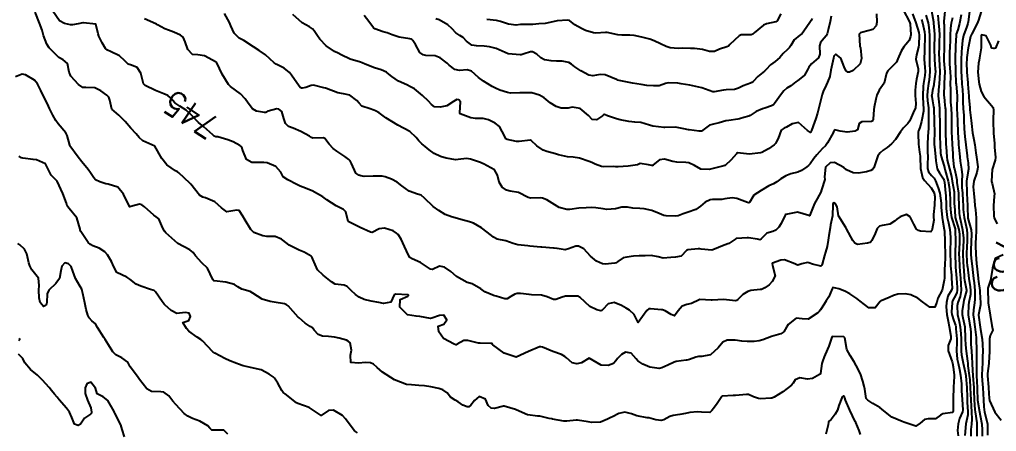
# Model space of a CAD drawing. Header units: metres. Extents: x 318500 to 325275, y 7408834 to 7428799.
# Drawn here: x 320037.6 to 320198.6, y 7412719.4 to 7412787.3 of the extents above; entities that cross this region are included whole.
import ezdxf
from ezdxf.enums import TextEntityAlignment as Align

# ---------------------------------------------------------------- set-up
doc = ezdxf.new("R2010")
doc.units = ezdxf.units.M
doc.header["$MEASUREMENT"] = 0
for name, color, linetype in [('Cotas', 45, 'Continuous'), ('Curvas de Nivel 1m', 11, 'Continuous'), ('Curvas de Nivel 5m', 15, 'Continuous')]:
    doc.layers.add(name, color=color, linetype=linetype)
doc.styles.add('Style-STANDARD', font='STANDARD.shx')

msp = doc.modelspace()

# ---------------------------------------------------------------- linework, layer by layer
at = {"layer": 'Curvas de Nivel 1m', "flags": 128}
for points, elevation in [([(320187.89, 7412788.71), (320188.23, 7412786.89), (320188.26, 7412786.7), (320188.38, 7412784.87), (320188.39, 7412784.7), (320188.38, 7412784.52), (320188.33, 7412782.7), (320188.33, 7412782.55), (320188.4, 7412780.7), (320188.53, 7412779.09), (320188.55, 7412778.69), (320188.52, 7412778.29), (320188.3, 7412776.7), (320188.27, 7412776.53), (320188.08, 7412775.6), (320187.94, 7412774.84), (320187.92, 7412774.7), (320187.94, 7412774.57), (320188.06, 7412773.88), (320188.26, 7412772.91), (320188.29, 7412772.7), (320188.3, 7412772.44), (320188.34, 7412770.7), (320188.35, 7412770.36), (320188.41, 7412768.69), (320188.37, 7412767.09), (320188.36, 7412766.69), (320188.38, 7412766.28), (320188.54, 7412764.69), (320188.64, 7412763.98), (320188.84, 7412762.69), (320189.21, 7412761.99), (320189.89, 7412761.02), (320190.02, 7412760.67), (320190.06, 7412760.49), (320190.24, 7412758.67), (320190.26, 7412758.26), (320190.31, 7412756.67), (320190.34, 7412756.15), (320190.51, 7412754.66), (320190.7, 7412753.75), (320190.91, 7412752.66), (320191.04, 7412751.38), (320191.05, 7412750.66), (320190.98, 7412749.42), (320190.98, 7412748.66), (320191.03, 7412747.34), (320191.05, 7412746.66), (320191.18, 7412745.16), (320191.21, 7412744.65), (320191.29, 7412743.01), (320191.18, 7412742.65), (320190.62, 7412741.67), (320190.38, 7412740.66), (320190.35, 7412739.93), (320190.46, 7412738.66), (320190.66, 7412737.58), (320190.82, 7412736.66), (320191.1, 7412735.1), (320191.07, 7412734.65), (320190.64, 7412733.54), (320190.64, 7412732.66), (320191.29, 7412730.85), (320191.37, 7412730.65), (320191.48, 7412730.05), (320191.65, 7412728.65), (320191.65, 7412728.45), (320191.52, 7412726.65), (320191.5, 7412724.73), (320191.5, 7412724.65), (320191.5, 7412724.56), (320191.45, 7412722.65), (320191.44, 7412722.59), (320191.38, 7412722.49), (320189.76, 7412722.28), (320189.37, 7412722.05), (320188.57, 7412721.47), (320187.36, 7412721.48), (320186.74, 7412721.33), (320186.06, 7412720.72), (320185.34, 7412720.23), (320183.83, 7412720.75), (320183.35, 7412720.93), (320183.1, 7412721.01), (320181.36, 7412721.74), (320180.06, 7412722.8), (320179.39, 7412723.3), (320178.26, 7412723.96), (320177.41, 7412724.52), (320177.16, 7412724.83), (320176.91, 7412726.32), (320176.82, 7412726.84), (320176.6, 7412727.69), (320176.19, 7412728.85), (320175.48, 7412730.27), (320175.14, 7412730.87), (320174.5, 7412731.88), (320173.94, 7412732.88), (320173.6, 7412734.83), (320173.58, 7412734.89), (320173.54, 7412734.94), (320173.44, 7412734.99), (320171.54, 7412735.05), (320171.48, 7412734.97), (320171.46, 7412734.91), (320170.98, 7412733.46), (320170.79, 7412732.92), (320170.22, 7412731.66), (320169.92, 7412730.93), (320169.84, 7412730.57), (320169.62, 7412728.94), (320169.57, 7412728.82), (320169.46, 7412728.74), (320168.29, 7412728.12), (320167.45, 7412728.02), (320166.23, 7412728.21), (320165.44, 7412727.89), (320165.11, 7412727.32), (320164.84, 7412727), (320163.42, 7412725.9), (320161.96, 7412725.04), (320161.58, 7412724.87), (320161.41, 7412724.85), (320159.71, 7412724.76), (320159.41, 7412724.78), (320158.55, 7412725.08), (320157.77, 7412725.45), (320157.41, 7412725.49), (320155.61, 7412725.32), (320155.41, 7412725.32), (320155.24, 7412725.31), (320153.41, 7412725.19), (320153.35, 7412725.15), (320152.59, 7412723.96), (320151.99, 7412723.17), (320151.73, 7412722.82), (320151.37, 7412722.5), (320150.02, 7412722.55), (320149.37, 7412722.62), (320148.1, 7412722.5), (320147.37, 7412722.32), (320146.46, 7412722.15), (320145.36, 7412722.03), (320144.77, 7412721.86), (320143.78, 7412721.28), (320143.35, 7412721.16), (320142.5, 7412721.3), (320141.35, 7412721.6), (320141.03, 7412721.64), (320139.36, 7412721.94), (320138.46, 7412722.26), (320137.37, 7412722.55), (320136.41, 7412722.33), (320135.36, 7412721.81), (320135.07, 7412721.68), (320134.53, 7412721.4), (320133.34, 7412720.92), (320131.94, 7412720.85), (320131.34, 7412720.94), (320129.58, 7412721.23), (320129.35, 7412721.24), (320127.79, 7412721.05), (320127.34, 7412721.07), (320125.46, 7412721.42), (320125.35, 7412721.43), (320124.88, 7412721.53), (320123.35, 7412721.87), (320123.03, 7412721.88), (320121.36, 7412722.1), (320120.47, 7412722.48), (320119.37, 7412723), (320117.48, 7412723.52), (320117.38, 7412723.52), (320115.88, 7412723.14), (320115.37, 7412723.22), (320114.86, 7412723.67), (320114.42, 7412724.7), (320113.39, 7412725.15), (320112.62, 7412724.46), (320112.02, 7412723.7), (320111.67, 7412723.41), (320111.38, 7412723.41), (320110.7, 7412723.72), (320109.89, 7412724.24), (320109.39, 7412724.52), (320108.67, 7412725.03), (320108.1, 7412725.76), (320107.41, 7412726.25), (320106.73, 7412726.46), (320105.41, 7412726.72), (320104.36, 7412726.87), (320103.42, 7412726.97), (320102.2, 7412727.06), (320101.42, 7412727.14), (320099.43, 7412727.87), (320097.45, 7412729.17), (320096.58, 7412729.91), (320095.98, 7412730.44), (320095.47, 7412730.67), (320094.65, 7412730.76), (320093.47, 7412730.64), (320092.23, 7412730.73), (320092.15, 7412731.97), (320092.31, 7412732.78), (320092.13, 7412733.97), (320091.81, 7412734.27), (320091.52, 7412734.4), (320090.3, 7412734.77), (320089.52, 7412734.93), (320088.52, 7412735.02), (320087.53, 7412735.09), (320086.87, 7412735.38), (320086.21, 7412736.05), (320085.91, 7412736.43), (320085.55, 7412736.69), (320084.69, 7412737.21), (320083.7, 7412738.09), (320083.56, 7412738.24), (320081.91, 7412740.11), (320081.59, 7412740.33), (320081.29, 7412740.42), (320079.6, 7412740.69), (320078.96, 7412740.79), (320077.6, 7412741.16), (320076.1, 7412742.19), (320075.62, 7412742.47), (320074.26, 7412742.84), (320073.63, 7412743.23), (320073.03, 7412743.62), (320071.64, 7412743.97), (320069.69, 7412744.21), (320069.64, 7412744.22), (320069.6, 7412744.24), (320069.58, 7412744.27), (320069.49, 7412744.43), (320068.59, 7412746.29), (320067.68, 7412747.16), (320066.63, 7412748.32), (320066.25, 7412748.86), (320065.71, 7412749.3), (320063.72, 7412750.35), (320061.75, 7412752.11), (320061.54, 7412752.38), (320061.25, 7412752.9), (320060.57, 7412754.4), (320060.14, 7412754.77), (320059.79, 7412755.02), (320058.24, 7412756.43), (320057.8, 7412756.73), (320057.4, 7412756.84), (320056, 7412756.46), (320055.8, 7412756.41), (320055.76, 7412756.43), (320055.74, 7412756.46), (320055.69, 7412756.57), (320054.78, 7412758.48), (320053.85, 7412759.66), (320052.22, 7412760.14), (320051.86, 7412760.22), (320050.84, 7412760.53), (320050.17, 7412760.84), (320049.87, 7412761.16), (320049.32, 7412761.99), (320048.93, 7412762.55), (320047.9, 7412763.82), (320047.28, 7412764.58), (320045.94, 7412766.47), (320045.9, 7412766.59), (320045.5, 7412768.14), (320045.24, 7412768.6), (320043.98, 7412770.07), (320043.61, 7412770.63), (320043.13, 7412771.51), (320042.55, 7412772.64), (320042.39, 7412773.01), (320042.03, 7412773.81), (320041.56, 7412774.65), (320041.14, 7412775.57), (320040.62, 7412776.66), (320040.08, 7412777.27), (320038.6, 7412778.19), (320038.09, 7412778.28), (320036.96, 7412777.85)], 743), ([(320186.96, 7412788.01), (320187.34, 7412786.71), (320187.49, 7412785.98), (320187.57, 7412784.71), (320187.56, 7412783.34), (320187.55, 7412782.71), (320187.55, 7412781.32), (320187.55, 7412780.71), (320187.58, 7412780.15), (320187.65, 7412778.71), (320187.53, 7412777.29), (320187.43, 7412776.71), (320187.25, 7412775.54), (320187.2, 7412774.71), (320187.25, 7412773.9), (320187.39, 7412772.71), (320187.42, 7412771.32), (320187.4, 7412770.71), (320187.4, 7412769.31), (320187.37, 7412768.71), (320187.29, 7412768.02), (320187.22, 7412766.71), (320187.27, 7412765.39), (320187.29, 7412764.71), (320187.23, 7412763.4), (320187.24, 7412762.71), (320187.39, 7412762.19), (320187.9, 7412761.57), (320188.32, 7412761.12), (320188.57, 7412760.69), (320189.03, 7412759.52), (320189.28, 7412758.68), (320189.49, 7412757.02), (320189.49, 7412756.68), (320189.48, 7412756.33), (320189.66, 7412754.67), (320189.8, 7412753.91), (320190.01, 7412752.67), (320190.04, 7412752.41), (320190.1, 7412750.67), (320190.1, 7412750.31), (320190.17, 7412748.67), (320190.16, 7412748.23), (320190.08, 7412746.67), (320190.07, 7412746.29), (320190.04, 7412744.67), (320190, 7412744.33), (320189.65, 7412742.67), (320188.97, 7412741.34), (320188.76, 7412740.68), (320188.45, 7412739.85), (320187.61, 7412739.89), (320186.44, 7412740.72), (320185.63, 7412741.34), (320184.49, 7412741.89), (320183.64, 7412742.06), (320182.38, 7412742.03), (320181.64, 7412741.81), (320180.95, 7412741.47), (320179.62, 7412740.91), (320179.55, 7412740.88), (320179.46, 7412740.81), (320178.65, 7412739.77), (320177.6, 7412739.73), (320176.15, 7412740.85), (320175.63, 7412741.27), (320174.44, 7412742.08), (320173.64, 7412742.51), (320172.62, 7412742.9), (320171.65, 7412743.12), (320171.53, 7412742.91), (320170.97, 7412741.58), (320170.57, 7412740.93), (320170.2, 7412740.35), (320169.6, 7412739.41), (320169.39, 7412739.15), (320169.17, 7412738.95), (320167.58, 7412737.9), (320166.6, 7412737.96), (320165.58, 7412738.03), (320164.31, 7412737.01), (320164.03, 7412736.54), (320163.55, 7412735.79), (320163.09, 7412735.48), (320161.54, 7412735.05), (320160.1, 7412734.49), (320159.53, 7412734.31), (320158.66, 7412734.21), (320157.53, 7412734.19), (320156.66, 7412734.25), (320155.53, 7412734.4), (320154.22, 7412734.45), (320153.52, 7412734.12), (320152.76, 7412733.16), (320151.5, 7412732), (320150.04, 7412731.75), (320149.5, 7412731.75), (320149.09, 7412731.61), (320148.01, 7412731.22), (320147.6, 7412731.12), (320147.49, 7412731.1), (320145.83, 7412730.91), (320145.48, 7412730.8), (320144.46, 7412730.29), (320143.47, 7412729.84), (320143.01, 7412729.75), (320141.47, 7412729.96), (320140.35, 7412730.46), (320139.49, 7412731.04), (320139.22, 7412731.34), (320138.43, 7412732.29), (320137.5, 7412732.47), (320136.81, 7412732.06), (320136.15, 7412731.38), (320135.87, 7412731), (320135.48, 7412730.58), (320134.65, 7412730.23), (320133.47, 7412730.32), (320131.49, 7412731.45), (320130.22, 7412730.71), (320129.47, 7412730.51), (320128.67, 7412730.68), (320127.74, 7412731.5), (320127.48, 7412731.73), (320126.94, 7412732.05), (320125.5, 7412732.53), (320123.8, 7412733.26), (320123.51, 7412733.35), (320123.3, 7412733.35), (320121.5, 7412732.58), (320119.48, 7412731.61), (320117.49, 7412732.27), (320115.62, 7412733.66), (320115.58, 7412733.73), (320115.51, 7412733.86), (320115.31, 7412733.87), (320113.51, 7412733.91), (320113.25, 7412733.95), (320111.52, 7412734.36), (320110.86, 7412734.38), (320109.73, 7412733.74), (320109.57, 7412733.67), (320109.51, 7412733.67), (320109.23, 7412733.74), (320107.52, 7412734.72), (320106.71, 7412735.78), (320106.6, 7412736.72), (320107.55, 7412737.04), (320108.05, 7412737.76), (320107.57, 7412738.57), (320106.84, 7412738.51), (320105.56, 7412738.03), (320105.34, 7412738.02), (320103.57, 7412738.33), (320103.01, 7412738.39), (320101.57, 7412738.61), (320100.31, 7412739.86), (320100.37, 7412741.1), (320101.62, 7412741.69), (320101.71, 7412741.76), (320101.72, 7412741.85), (320101.67, 7412741.9), (320101.62, 7412741.92), (320101.55, 7412741.92), (320099.62, 7412741.98), (320099.36, 7412741.87), (320098.81, 7412740.67), (320097.6, 7412740.49), (320096.86, 7412740.65), (320095.6, 7412740.87), (320094.41, 7412741.14), (320093.61, 7412741.51), (320092.97, 7412741.96), (320092.28, 7412742.63), (320091.63, 7412743.27), (320091.11, 7412743.47), (320089.64, 7412743.66), (320089.02, 7412744.02), (320087.66, 7412745.16), (320086.75, 7412746.04), (320085.97, 7412747.79), (320085.87, 7412748.06), (320085.81, 7412748.17), (320085.7, 7412748.26), (320084.55, 7412748.91), (320083.71, 7412749.25), (320082.09, 7412750.11), (320081.72, 7412750.37), (320080.81, 7412751.05), (320079.74, 7412751.51), (320078.36, 7412751.54), (320077.74, 7412751.62), (320076.22, 7412752.19), (320075.76, 7412752.64), (320074.81, 7412754.2), (320074.41, 7412754.84), (320073.8, 7412755.78), (320073.45, 7412755.88), (320071.79, 7412755.56), (320070.94, 7412756.26), (320069.81, 7412757.21), (320068.26, 7412757.86), (320067.83, 7412757.99), (320067.28, 7412758.31), (320065.86, 7412760.15), (320065.7, 7412760.33), (320063.88, 7412762.03), (320063.69, 7412762.16), (320063.32, 7412762.36), (320061.89, 7412763.35), (320061.06, 7412764.39), (320059.94, 7412766.41), (320057.95, 7412767.26), (320057.36, 7412767.85), (320056.85, 7412768.45), (320055.97, 7412769.36), (320055.03, 7412770.47), (320054.01, 7412771.49), (320052.85, 7412772.5), (320052.54, 7412774), (320052.37, 7412774.51), (320052.04, 7412774.82), (320051.04, 7412775.54), (320050.06, 7412776.03), (320048.55, 7412776.07), (320048.06, 7412776.09), (320047.33, 7412776.58), (320046.09, 7412777.94), (320045.81, 7412778.59), (320045.54, 7412780.02), (320044.81, 7412780.61), (320044.13, 7412781), (320042.51, 7412782.64), (320042.16, 7412783.2), (320041.59, 7412784.66), (320041.34, 7412785.51), (320040.95, 7412786.66), (320040.23, 7412788.49)], 744), ([(320184.78, 7412788.21), (320185.35, 7412786.74), (320185.82, 7412785.13), (320185.87, 7412784.73), (320185.81, 7412783.11), (320185.76, 7412782.73), (320185.42, 7412781.48), (320185.35, 7412780.74), (320185.69, 7412779.18), (320185.73, 7412778.73), (320185.42, 7412777.43), (320185.3, 7412776.74), (320185.19, 7412775.64), (320185.21, 7412774.74), (320185.34, 7412773.46), (320185.25, 7412772.74), (320184.88, 7412771.89), (320184.38, 7412770.75), (320184.27, 7412770.5), (320184.01, 7412770.15), (320183.31, 7412769.45), (320182.82, 7412768.77), (320181.98, 7412767.52), (320181.31, 7412766.79), (320180.61, 7412766.16), (320179.95, 7412765.72), (320179.43, 7412765.33), (320179.06, 7412764.82), (320178.78, 7412763.96), (320178.39, 7412762.83), (320178.18, 7412762.55), (320177.91, 7412762.38), (320177.21, 7412762.15), (320175.9, 7412761.95), (320175.02, 7412761.99), (320173.91, 7412762.51), (320173.45, 7412762.89), (320171.92, 7412763.71), (320171.2, 7412763.64), (320170.42, 7412762.93), (320170.29, 7412761.33), (320170.32, 7412760.93), (320170.22, 7412760.6), (320169.87, 7412759.55), (320169.75, 7412759.06), (320169.71, 7412758.94), (320169.06, 7412757.74), (320168.63, 7412756.96), (320167.88, 7412755.03), (320167.86, 7412754.97), (320167.84, 7412754.94), (320167.81, 7412754.92), (320167.71, 7412754.97), (320165.82, 7412755.53), (320163.91, 7412755.12), (320163.81, 7412755.06), (320163.77, 7412755.02), (320163.14, 7412753.68), (320162.76, 7412753.04), (320162.26, 7412752.55), (320161.77, 7412752.36), (320160.78, 7412752.04), (320159.81, 7412751.07), (320159.79, 7412751.03), (320159.75, 7412751), (320159.67, 7412750.99), (320159.24, 7412751.08), (320157.75, 7412751.31), (320157.55, 7412751.3), (320155.75, 7412751.18), (320155.71, 7412751.17), (320155.65, 7412751.13), (320154.52, 7412750.37), (320153.74, 7412750.07), (320151.86, 7412749.3), (320151.73, 7412749.27), (320149.96, 7412749.44), (320149.73, 7412749.47), (320149.48, 7412749.46), (320147.73, 7412749.33), (320147.55, 7412749.23), (320146.67, 7412748.29), (320145.71, 7412748.08), (320144.95, 7412748.03), (320143.71, 7412747.95), (320142.86, 7412748.15), (320141.72, 7412748.38), (320140.71, 7412748.33), (320139.72, 7412748.35), (320138.78, 7412748.29), (320137.71, 7412748.08), (320137.12, 7412747.97), (320136.21, 7412747.38), (320135.93, 7412747.16), (320135.7, 7412747.1), (320134.14, 7412746.96), (320133.69, 7412747.01), (320132.69, 7412747.44), (320131.71, 7412748.28), (320130.61, 7412749.46), (320129.73, 7412749.92), (320129.3, 7412749.91), (320128.07, 7412749.49), (320127.72, 7412749.36), (320127.52, 7412749.3), (320126.21, 7412749.52), (320125.72, 7412749.61), (320125.64, 7412749.61), (320123.72, 7412749.73), (320123.54, 7412749.74), (320121.73, 7412749.92), (320121.37, 7412749.95), (320119.73, 7412750.12), (320118.98, 7412750.37), (320117.74, 7412750.8), (320116.34, 7412751.05), (320115.75, 7412751.38), (320115.38, 7412751.67), (320113.77, 7412752.94), (320112.43, 7412753.7), (320111.78, 7412753.93), (320110.37, 7412754.32), (320109.79, 7412754.5), (320108.8, 7412754.77), (320107.79, 7412755.14), (320106.73, 7412755.78), (320105.81, 7412756.44), (320104.35, 7412757.81), (320103.84, 7412758.35), (320103.19, 7412758.48), (320101.85, 7412758.96), (320100.63, 7412759.86), (320099.87, 7412760.49), (320098.95, 7412760.96), (320097.87, 7412761.36), (320097.41, 7412761.44), (320095.88, 7412761.46), (320094.4, 7412761.42), (320093.88, 7412761.5), (320093.56, 7412761.64), (320093.04, 7412761.96), (320092.31, 7412763.57), (320092.11, 7412763.98), (320091.91, 7412764.2), (320091.21, 7412764.71), (320089.93, 7412765.56), (320089.34, 7412766.02), (320088.67, 7412766.74), (320087.96, 7412767.66), (320087.7, 7412767.77), (320085.96, 7412767.75), (320085.73, 7412767.84), (320085.4, 7412768.07), (320083.97, 7412768.85), (320082.72, 7412769.36), (320081.98, 7412769.66), (320081.45, 7412770.12), (320081.16, 7412770.96), (320080.86, 7412772.13), (320080.37, 7412772.48), (320080.02, 7412772.57), (320078.63, 7412772.16), (320078.23, 7412771.96), (320078.02, 7412771.95), (320076.69, 7412772.18), (320076.02, 7412772.54), (320075.31, 7412773.48), (320074.82, 7412774.21), (320074.05, 7412775.02), (320072.37, 7412776.25), (320072.07, 7412776.57), (320071.05, 7412778.26), (320070.12, 7412780.14), (320070.08, 7412780.23), (320070.03, 7412780.27), (320068.13, 7412781.3), (320066.99, 7412781.47), (320066.14, 7412781.49), (320065.38, 7412782.34), (320064.9, 7412783.61), (320064.59, 7412784.35), (320064.18, 7412784.72), (320063.04, 7412785.22), (320062.19, 7412785.54), (320061.56, 7412785.76), (320060.36, 7412786.41), (320060.2, 7412786.5), (320060.07, 7412786.55), (320058.21, 7412787.38)], 746), ([(320183.28, 7412788.76), (320184.23, 7412786.99), (320184.35, 7412786.75), (320184.39, 7412786.59), (320184.49, 7412784.75), (320184.47, 7412784.49), (320184.2, 7412783.8), (320183.74, 7412783.21), (320183.36, 7412782.76), (320182.9, 7412782.04), (320182.38, 7412780.78), (320182.14, 7412780.23), (320180.71, 7412778.8), (320180.48, 7412778.45), (320180.1, 7412776.81), (320179.28, 7412775.62), (320178.91, 7412774.82), (320178.71, 7412774.17), (320178.44, 7412772.83), (320178.4, 7412772.47), (320178.32, 7412770.83), (320178.24, 7412770.6), (320178.01, 7412770.47), (320176.45, 7412770.42), (320176.01, 7412770.16), (320175.74, 7412769.11), (320175.32, 7412768.87), (320173.99, 7412768.73), (320172.84, 7412768.9), (320171.99, 7412769.09), (320171.9, 7412769.01), (320171.84, 7412768.91), (320171.68, 7412768.61), (320170.77, 7412766.93), (320170.43, 7412766.47), (320169.96, 7412766.02), (320169.43, 7412765.46), (320168.99, 7412764.95), (320168.53, 7412764.36), (320167.92, 7412763.5), (320167.66, 7412763.23), (320167.34, 7412762.98), (320166.51, 7412762.37), (320165.9, 7412762.14), (320164.73, 7412761.84), (320163.9, 7412761.54), (320163.06, 7412761.03), (320162.41, 7412760.52), (320161.88, 7412760.21), (320161.08, 7412759.85), (320159.86, 7412759.07), (320158.64, 7412758.3), (320157.92, 7412757.1), (320157.83, 7412757.05), (320157.78, 7412757.05), (320157.58, 7412757.1), (320155.84, 7412757.76), (320155.08, 7412757.9), (320153.84, 7412757.71), (320153.37, 7412757.63), (320151.84, 7412757.62), (320151.45, 7412757.58), (320150.59, 7412757.2), (320149.82, 7412756.5), (320149.09, 7412755.95), (320147.81, 7412755.54), (320146.97, 7412755.24), (320146.16, 7412754.9), (320145.8, 7412754.84), (320144.16, 7412754.93), (320143.81, 7412754.99), (320143.05, 7412755.3), (320141.81, 7412755.79), (320140.55, 7412756.06), (320139.82, 7412756.13), (320138.67, 7412756.2), (320137.82, 7412756.33), (320136.87, 7412756.33), (320135.82, 7412756.05), (320134.39, 7412755.99), (320133.82, 7412756.05), (320132.62, 7412756.24), (320131.82, 7412756.3), (320131.02, 7412756.26), (320129.82, 7412756.17), (320128.3, 7412755.98), (320127.81, 7412755.95), (320126.56, 7412756.27), (320125.82, 7412756.71), (320124.54, 7412757.54), (320123.83, 7412757.84), (320123.53, 7412757.86), (320121.83, 7412757.81), (320121.47, 7412757.95), (320119.85, 7412758.78), (320118.5, 7412758.97), (320117.85, 7412759.15), (320117.16, 7412759.64), (320116.68, 7412760.46), (320116.39, 7412761.65), (320115.89, 7412762.52), (320114.11, 7412763.48), (320113.91, 7412763.55), (320113.57, 7412763.69), (320111.92, 7412764.26), (320111.28, 7412764.36), (320109.92, 7412764.2), (320109.5, 7412764.16), (320107.92, 7412764.41), (320107, 7412764.71), (320105.93, 7412765.2), (320105.11, 7412765.8), (320104.48, 7412766.34), (320103.95, 7412766.79), (320103.41, 7412767.29), (320102.97, 7412767.83), (320101.97, 7412768.83), (320099.99, 7412769.87), (320098.01, 7412771.09), (320096.9, 7412771.92), (320096.31, 7412772.22), (320096.02, 7412772.34), (320095.42, 7412772.54), (320094.03, 7412773), (320093.58, 7412773.5), (320093.22, 7412773.96), (320092.05, 7412774.82), (320091.01, 7412775.05), (320090.06, 7412775.17), (320088.21, 7412775.89), (320088.07, 7412775.94), (320087.75, 7412776.03), (320086.08, 7412776.48), (320085.71, 7412776.43), (320084.82, 7412776.08), (320084.21, 7412775.95), (320084.07, 7412775.98), (320083.89, 7412776.09), (320083.33, 7412776.85), (320082.47, 7412778.11), (320082.1, 7412778.53), (320081.23, 7412779.24), (320080.12, 7412779.83), (320079.9, 7412779.93), (320079.61, 7412780.15), (320078.14, 7412781.46), (320077.14, 7412782.18), (320076.16, 7412782.8), (320074.59, 7412783.8), (320074.18, 7412784.03), (320073.8, 7412784.23), (320073.01, 7412785.05), (320072.47, 7412786.25), (320072.21, 7412786.79), (320071.39, 7412788.26)], 747), ([(320178.83, 7412788.24), (320178.88, 7412786.82), (320178.78, 7412786.26), (320178.22, 7412785.65), (320176.57, 7412785.21), (320176.21, 7412785.09), (320175.99, 7412784.86), (320176.1, 7412782.94), (320176.12, 7412782.86), (320176.18, 7412782.62), (320176.35, 7412780.86), (320176.14, 7412779.97), (320175.01, 7412778.88), (320174.41, 7412778.6), (320174.13, 7412778.61), (320173.8, 7412778.89), (320173.53, 7412779.5), (320172.94, 7412780.9), (320172.16, 7412781.59), (320171.84, 7412781.23), (320171.76, 7412780.92), (320171.64, 7412780.41), (320171.32, 7412778.92), (320171.14, 7412777.9), (320170.78, 7412776.93), (320170.55, 7412776.47), (320170.08, 7412775.4), (320169.95, 7412775.07), (320169.9, 7412774.94), (320169.83, 7412774.7), (320169.4, 7412772.95), (320169.14, 7412771.85), (320168.84, 7412770.96), (320168.6, 7412770.37), (320168.14, 7412768.97), (320167.99, 7412768.68), (320167.49, 7412768.97), (320166.01, 7412770.28), (320164.95, 7412770.06), (320164, 7412769.53), (320163.65, 7412769.37), (320163.15, 7412769.03), (320162.63, 7412767.69), (320162.33, 7412767.04), (320162.18, 7412766.84), (320161.96, 7412766.61), (320161.03, 7412765.99), (320159.94, 7412765.35), (320159.73, 7412765.28), (320157.94, 7412765.1), (320155.94, 7412765.3), (320155.84, 7412765.24), (320155.75, 7412765.13), (320154.9, 7412764.16), (320153.91, 7412763.23), (320153.86, 7412763.2), (320153.67, 7412763.15), (320151.91, 7412762.7), (320151.26, 7412762.55), (320149.9, 7412762.63), (320148.83, 7412763.22), (320147.92, 7412763.67), (320147.45, 7412763.71), (320145.92, 7412763.76), (320145.29, 7412763.9), (320143.92, 7412764.24), (320143.06, 7412764.16), (320142.06, 7412763.31), (320142, 7412763.22), (320141.91, 7412763.19), (320141.81, 7412763.21), (320141.3, 7412763.32), (320139.91, 7412763.54), (320139.77, 7412763.49), (320139.44, 7412763.35), (320137.91, 7412763.1), (320136.29, 7412763), (320135.91, 7412762.99), (320135.55, 7412763.04), (320133.91, 7412763.02), (320133.53, 7412763.05), (320132.51, 7412763.44), (320131.91, 7412763.69), (320131.5, 7412763.87), (320129.92, 7412764.43), (320128.84, 7412764.58), (320127.93, 7412764.67), (320126.47, 7412764.98), (320125.93, 7412765.12), (320124.5, 7412765.54), (320123.94, 7412765.76), (320122.85, 7412766.47), (320121.96, 7412767.33), (320121.79, 7412767.41), (320119.96, 7412767.16), (320119.53, 7412767.19), (320117.96, 7412767.53), (320117.88, 7412767.55), (320117.74, 7412767.63), (320117.59, 7412768.01), (320116.72, 7412769.65), (320116, 7412770.22), (320114.93, 7412770.75), (320114.01, 7412770.96), (320112.76, 7412770.95), (320112.01, 7412771.06), (320110.22, 7412771.74), (320110.17, 7412771.89), (320110.28, 7412773.74), (320110.04, 7412774.05), (320109.69, 7412774.1), (320109.15, 7412773.75), (320108.03, 7412773.08), (320106.97, 7412772.84), (320106.03, 7412772.91), (320105.5, 7412773.26), (320105, 7412773.81), (320104.05, 7412774.77), (320102.7, 7412775.84), (320102.08, 7412776.19), (320101.45, 7412776.49), (320100.09, 7412777.13), (320098.99, 7412777.89), (320098.51, 7412778.3), (320098.11, 7412778.62), (320097.21, 7412779.01), (320096.11, 7412779.3), (320094.58, 7412779.95), (320094.12, 7412780.17), (320093.82, 7412780.26), (320092.13, 7412780.77), (320090.66, 7412781.48), (320090.15, 7412781.74), (320089.53, 7412782.02), (320088.16, 7412782.92), (320087.11, 7412784.05), (320086.71, 7412784.57), (320086.19, 7412785.42), (320085.91, 7412785.77), (320085.4, 7412786.07), (320084.21, 7412786.76), (320082.69, 7412788.11)], 748), ([(320171.36, 7412787.81), (320171.2, 7412786.93), (320170.87, 7412785.59), (320170.69, 7412784.93), (320170.54, 7412784.6), (320170.2, 7412784.2), (320169.62, 7412783.51), (320169.47, 7412782.95), (320169.53, 7412781.58), (320169.29, 7412780.95), (320168.14, 7412779.96), (320167.68, 7412779.43), (320167.45, 7412778.98), (320167, 7412778.1), (320166.11, 7412777.38), (320165.87, 7412777.23), (320165.57, 7412777), (320164.73, 7412776.37), (320164.08, 7412775.94), (320163.59, 7412775.52), (320163.18, 7412775.03), (320162.05, 7412773.45), (320161.86, 7412773.24), (320161.52, 7412773.06), (320160.45, 7412772.66), (320160.04, 7412772.54), (320159.01, 7412772.11), (320158.03, 7412771.47), (320157.78, 7412771.34), (320157.01, 7412771.12), (320156.25, 7412770.89), (320156.02, 7412770.85), (320154.5, 7412770.66), (320154.01, 7412770.57), (320152.92, 7412770.25), (320152, 7412770.02), (320151.34, 7412769.85), (320150.46, 7412769.2), (320149.99, 7412768.9), (320149.64, 7412768.87), (320147.99, 7412769.09), (320147.87, 7412769.11), (320147.12, 7412769.24), (320145.99, 7412769.47), (320145.75, 7412769.51), (320143.99, 7412769.46), (320143.83, 7412769.46), (320142, 7412769.71), (320141.43, 7412769.89), (320140, 7412770.29), (320139.02, 7412770.34), (320138.01, 7412770.49), (320136.63, 7412770.76), (320136.01, 7412770.9), (320134.54, 7412771.41), (320134.02, 7412771.6), (320133.87, 7412771.58), (320133.68, 7412771.43), (320132.7, 7412770.75), (320132.01, 7412770.82), (320131.38, 7412771.46), (320130.04, 7412772.63), (320128.67, 7412772.86), (320128.04, 7412772.69), (320126.89, 7412772.66), (320126.04, 7412772.96), (320125.09, 7412773.54), (320124.06, 7412774.35), (320123.31, 7412774.82), (320122.06, 7412775.18), (320120.45, 7412775.22), (320120.06, 7412775.19), (320118.54, 7412775.14), (320118.06, 7412775.23), (320116.78, 7412775.65), (320116.07, 7412775.94), (320115.5, 7412776.24), (320114.09, 7412777.11), (320113.24, 7412777.7), (320112.11, 7412778.75), (320111.39, 7412779), (320110.11, 7412778.89), (320109.38, 7412779.02), (320108.44, 7412779.77), (320108.12, 7412780.1), (320106.93, 7412780.99), (320106.14, 7412781.28), (320104.6, 7412781.36), (320104.14, 7412781.45), (320103.62, 7412781.83), (320102.86, 7412783.15), (320102.44, 7412783.85), (320102.3, 7412783.97), (320102.18, 7412784.04), (320101.92, 7412784.11), (320100.19, 7412784.37), (320099.05, 7412784.75), (320098.19, 7412785.08), (320097.56, 7412785.28), (320096.2, 7412785.74), (320095.95, 7412785.93), (320095.18, 7412786.98), (320094.44, 7412787.95)], 749), ([(320163.06, 7412788.22), (320162.47, 7412787.05), (320162.23, 7412786.88), (320160.72, 7412786.57), (320160.22, 7412786.35), (320158.67, 7412785.09), (320158.44, 7412784.87), (320158.2, 7412784.75), (320156.56, 7412784.77), (320156.2, 7412784.61), (320155.43, 7412783.89), (320154.7, 7412783.14), (320154.44, 7412782.89), (320154.17, 7412782.77), (320152.95, 7412782.39), (320152.16, 7412782.02), (320151.34, 7412782.02), (320150.17, 7412782.35), (320148.88, 7412782.51), (320148.17, 7412782.52), (320146.88, 7412782.54), (320146.17, 7412782.49), (320144.85, 7412782.6), (320144.17, 7412782.86), (320143.23, 7412783.3), (320142.19, 7412783.78), (320141.47, 7412784.05), (320140.2, 7412784.36), (320138.91, 7412784.65), (320138.2, 7412784.72), (320136.89, 7412784.69), (320136.2, 7412784.76), (320134.49, 7412785.13), (320134.21, 7412785.16), (320132.6, 7412785.05), (320132.2, 7412785.07), (320130.91, 7412785.46), (320130.21, 7412785.78), (320129.16, 7412786.43), (320128.23, 7412787.1), (320127.92, 7412787.2), (320126.23, 7412787.06), (320124.99, 7412786.78), (320124.22, 7412786.63), (320123.2, 7412786.55), (320122.22, 7412786.47), (320121.05, 7412786.44), (320120.21, 7412786.46), (320119.46, 7412786.36), (320118.21, 7412786.54), (320116.9, 7412786.97), (320116.22, 7412787.13), (320114.62, 7412787.29)], 751), ([(320188.94, 7412788), (320189.08, 7412786.69), (320189.17, 7412785.64), (320189.2, 7412784.69), (320189.18, 7412783.7), (320189.15, 7412782.69), (320189.13, 7412781.72), (320189.16, 7412780.68), (320189.23, 7412779.78), (320189.3, 7412778.68), (320189.24, 7412777.55), (320189.16, 7412776.68), (320189.07, 7412775.7), (320189.01, 7412774.69), (320189.09, 7412773.72), (320189.21, 7412772.68), (320189.24, 7412771.47), (320189.26, 7412770.68), (320189.29, 7412769.39), (320189.3, 7412768.68), (320189.3, 7412768), (320189.32, 7412766.68), (320189.39, 7412765.23), (320189.48, 7412764.68), (320189.92, 7412763.27), (320190.1, 7412762.67), (320190.18, 7412762.4), (320190.66, 7412760.66), (320190.84, 7412759.7), (320190.93, 7412758.66), (320190.96, 7412757.54), (320190.99, 7412756.66), (320191.07, 7412755.4), (320191.2, 7412754.66), (320191.78, 7412752.79), (320191.82, 7412752.65), (320191.83, 7412752.6), (320191.88, 7412750.65), (320191.79, 7412748.71), (320191.79, 7412748.65), (320191.79, 7412748.59), (320191.87, 7412746.65), (320191.88, 7412746.46), (320192.02, 7412744.64), (320192.14, 7412743.12), (320192.15, 7412742.64), (320192.07, 7412742.22), (320191.63, 7412741.38), (320191.36, 7412740.92), (320191.29, 7412740.65), (320191.2, 7412739.04), (320191.25, 7412738.65), (320191.58, 7412737.63), (320191.84, 7412736.91), (320191.9, 7412736.65), (320191.94, 7412736.27), (320192.1, 7412734.64), (320192.1, 7412734.08), (320192.03, 7412732.64), (320192.16, 7412731.31), (320192.3, 7412730.64), (320192.52, 7412729.59), (320192.67, 7412728.63), (320192.85, 7412727.22), (320192.87, 7412726.63), (320192.87, 7412726.07), (320192.95, 7412724.63), (320193.05, 7412722.96), (320193, 7412722.63), (320192.51, 7412721.49), (320192.29, 7412720.64), (320192.21, 7412719.51), (320192.28, 7412718.64)], 742), ([(320190.12, 7412788.67), (320189.93, 7412786.98), (320189.94, 7412786.67), (320189.97, 7412786.41), (320190.02, 7412784.67), (320189.98, 7412782.88), (320189.97, 7412782.67), (320189.92, 7412780.91), (320189.92, 7412780.67), (320189.94, 7412780.46), (320190.13, 7412778.67), (320189.98, 7412776.79), (320189.97, 7412776.67), (320189.96, 7412774.78), (320189.96, 7412774.67), (320189.97, 7412774.57), (320190.06, 7412773.75), (320190.18, 7412772.67), (320190.19, 7412772.53), (320190.19, 7412770.67), (320190.19, 7412770.49), (320190.22, 7412768.67), (320190.28, 7412766.97), (320190.29, 7412766.67), (320190.31, 7412766.32), (320190.42, 7412764.67), (320190.51, 7412764.09), (320190.86, 7412762.66), (320191.18, 7412761.38), (320191.33, 7412760.66), (320191.63, 7412758.88), (320191.65, 7412758.65), (320191.66, 7412756.83), (320191.67, 7412756.65), (320191.81, 7412754.75), (320191.82, 7412754.66), (320192.39, 7412752.64), (320192.5, 7412751.9), (320192.53, 7412750.64), (320192.46, 7412749.36), (320192.42, 7412748.64), (320192.44, 7412747.92), (320192.52, 7412746.64), (320192.58, 7412745.74), (320192.67, 7412744.64), (320192.75, 7412743.73), (320192.82, 7412742.63), (320192.64, 7412741.63), (320192.26, 7412740.64), (320192.14, 7412740.11), (320192.18, 7412738.64), (320192.45, 7412737.51), (320192.65, 7412736.63), (320192.73, 7412735.45), (320192.77, 7412734.63), (320192.81, 7412733.34), (320192.8, 7412732.63), (320192.86, 7412731.99), (320193.14, 7412730.63), (320193.47, 7412729.14), (320193.57, 7412728.62), (320193.58, 7412728.5), (320193.72, 7412726.62), (320193.78, 7412724.98), (320193.79, 7412724.61), (320193.81, 7412724.21), (320193.89, 7412722.61), (320193.87, 7412722.12), (320193.59, 7412720.62), (320193.39, 7412718.68)], 741), ([(320192.81, 7412788.08), (320192.54, 7412786.65), (320192.22, 7412785.59), (320191.99, 7412784.87), (320191.96, 7412784.65), (320191.88, 7412782.96), (320191.87, 7412782.65), (320191.83, 7412780.98), (320191.83, 7412780.65), (320191.84, 7412778.95), (320191.85, 7412778.65), (320191.94, 7412776.81), (320191.95, 7412776.65), (320192.08, 7412775.37), (320192.12, 7412774.65), (320192.1, 7412772.7), (320192.1, 7412772.65), (320192.1, 7412772.59), (320192.2, 7412770.65), (320192.21, 7412770.46), (320192.24, 7412768.65), (320192.34, 7412767.01), (320192.38, 7412766.64), (320192.43, 7412766.18), (320192.57, 7412764.64), (320192.65, 7412763.92), (320192.86, 7412762.64), (320192.95, 7412761.68), (320192.91, 7412760.63), (320192.93, 7412759.58), (320193.03, 7412758.63), (320193.09, 7412757.39), (320193.11, 7412756.63), (320193.13, 7412755.94), (320193.28, 7412754.63), (320193.72, 7412752.68), (320193.73, 7412752.62), (320193.77, 7412752), (320193.79, 7412750.62), (320193.74, 7412749.93), (320193.65, 7412748.62), (320193.71, 7412747.38), (320193.81, 7412746.62), (320193.82, 7412746.49), (320194.06, 7412744.61), (320194.28, 7412743.24), (320194.35, 7412742.61), (320194.32, 7412741.93), (320194.05, 7412740.61), (320193.98, 7412740.25), (320193.94, 7412738.61), (320194.19, 7412737.22), (320194.3, 7412736.61), (320194.36, 7412735.8), (320194.38, 7412734.61), (320194.39, 7412733.74), (320194.48, 7412732.61), (320194.57, 7412731.68), (320194.61, 7412730.6), (320194.64, 7412729.44), (320194.7, 7412728.6), (320194.82, 7412727.22), (320194.86, 7412726.6), (320194.88, 7412726.05), (320194.93, 7412724.6), (320195.05, 7412722.93), (320195.09, 7412722.59), (320195.35, 7412720.79), (320195.39, 7412720.59), (320195.39, 7412720.55), (320195.39, 7412718.59)], 739), ([(320194.15, 7412788.62), (320193.96, 7412786.89), (320193.91, 7412786.62), (320193.74, 7412786.15), (320193.18, 7412784.64), (320193, 7412783.84), (320192.88, 7412782.64), (320192.83, 7412781.98), (320192.78, 7412780.64), (320192.77, 7412779.27), (320192.78, 7412778.64), (320192.83, 7412777.93), (320192.93, 7412776.64), (320193, 7412775.73), (320193.07, 7412774.64), (320193.09, 7412773.67), (320193.13, 7412772.63), (320193.21, 7412771.46), (320193.25, 7412770.63), (320193.31, 7412769.32), (320193.33, 7412768.63), (320193.38, 7412768.02), (320193.55, 7412766.63), (320193.76, 7412764.8), (320193.79, 7412764.62), (320193.93, 7412763.66), (320194.01, 7412762.62), (320193.9, 7412762.02), (320193.7, 7412760.62), (320193.75, 7412758.74), (320193.75, 7412758.62), (320193.82, 7412756.63), (320193.83, 7412756.25), (320193.89, 7412754.7), (320193.89, 7412754.62), (320193.92, 7412754.51), (320194.43, 7412752.61), (320194.49, 7412751.88), (320194.45, 7412750.61), (320194.37, 7412749.24), (320194.37, 7412748.61), (320194.43, 7412747.9), (320194.58, 7412746.61), (320194.7, 7412745.59), (320194.83, 7412744.6), (320194.94, 7412743.87), (320195.05, 7412742.6), (320195.04, 7412741.19), (320194.97, 7412740.6), (320194.8, 7412739.41), (320194.78, 7412738.6), (320194.87, 7412737.89), (320195.04, 7412736.6), (320195.25, 7412734.89), (320195.27, 7412734.59), (320195.31, 7412732.8), (320195.33, 7412732.59), (320195.34, 7412732.42), (320195.34, 7412730.59), (320195.31, 7412728.75), (320195.31, 7412728.59), (320195.42, 7412726.6), (320195.43, 7412726.34), (320195.48, 7412724.59), (320195.49, 7412724.51), (320195.81, 7412722.59), (320195.93, 7412722.03), (320196.2, 7412720.58), (320196.26, 7412719.66), (320196.27, 7412718.58)], 738), ([(320196.07, 7412788.59), (320195.67, 7412787.17), (320195.45, 7412786.6), (320194.54, 7412784.95), (320194.37, 7412784.62), (320194.33, 7412784.49), (320194.2, 7412783.92), (320193.99, 7412782.82), (320193.96, 7412782.62), (320193.74, 7412781.04), (320193.71, 7412780.63), (320193.7, 7412780.18), (320193.72, 7412778.63), (320193.88, 7412776.85), (320193.9, 7412776.62), (320194.05, 7412774.64), (320194.05, 7412774.62), (320194.05, 7412774.6), (320194.07, 7412774.36), (320194.23, 7412772.8), (320194.24, 7412772.62), (320194.25, 7412772.41), (320194.46, 7412770.61), (320194.51, 7412770.12), (320194.67, 7412768.61), (320194.87, 7412767.5), (320195.06, 7412766.6), (320195.22, 7412765.33), (320195.31, 7412764.6), (320195.52, 7412762.99), (320195.51, 7412762.6), (320195.36, 7412762.05), (320194.86, 7412760.61), (320194.77, 7412759.71), (320194.88, 7412758.6), (320195.01, 7412757.44), (320195.07, 7412756.6), (320195.14, 7412755.91), (320195.26, 7412754.6), (320195.27, 7412753.11), (320195.27, 7412752.6), (320195.19, 7412751.16), (320195.15, 7412750.6), (320195.15, 7412750), (320195.23, 7412748.6), (320195.32, 7412746.98), (320195.36, 7412746.6), (320195.6, 7412744.66), (320195.61, 7412744.59), (320195.62, 7412744.54), (320195.67, 7412744.09), (320195.87, 7412742.59), (320195.89, 7412742.34), (320195.98, 7412740.59), (320195.97, 7412740.23), (320195.66, 7412738.59), (320195.66, 7412738.52), (320195.91, 7412736.59), (320195.98, 7412736.17), (320196.26, 7412734.58), (320196.33, 7412733.78), (320196.34, 7412732.58), (320196.33, 7412731.75), (320196.29, 7412730.58), (320196.24, 7412729.82), (320196.2, 7412728.58), (320196.25, 7412727.78), (320196.36, 7412726.58), (320196.41, 7412725.59), (320196.45, 7412724.58), (320196.53, 7412723.45), (320196.66, 7412722.58), (320197.06, 7412720.87), (320197.11, 7412720.57), (320197.14, 7412718.77)], 737), ([(320198.97, 7412783.78), (320198.44, 7412782.57), (320198.25, 7412782.5), (320198.18, 7412782.48), (320197.8, 7412782.57), (320197.69, 7412783.07), (320196.94, 7412784.58), (320196.21, 7412784.77), (320196.09, 7412784.59), (320196.09, 7412782.68), (320196.09, 7412782.59), (320195.81, 7412780.94), (320195.74, 7412780.6), (320195.65, 7412780.1), (320195.55, 7412778.6), (320195.69, 7412777.01), (320195.76, 7412776.6), (320196.08, 7412775.4), (320196.54, 7412774.59), (320198.05, 7412772.79), (320198.09, 7412772.61), (320198.09, 7412772.57), (320198.1, 7412772.52), (320198.05, 7412770.57), (320198.05, 7412770.54), (320198.14, 7412768.57), (320198.27, 7412766.86), (320198.28, 7412766.57), (320198.3, 7412766.23), (320198.44, 7412764.56), (320198.41, 7412764.08), (320197.91, 7412762.57), (320197.8, 7412760.66), (320197.8, 7412760.57), (320197.88, 7412760.23), (320198.27, 7412758.56), (320198.24, 7412758.18), (320198.11, 7412756.57), (320198.16, 7412754.91), (320198.25, 7412754.56), (320198.74, 7412753.61)], 736), ([(320093.31, 7412719.13), (320092.85, 7412719.49), (320092.47, 7412719.96), (320091.34, 7412721.48), (320090.84, 7412721.99), (320089.36, 7412722.89), (320088.56, 7412722.82), (320087.35, 7412722.03), (320085.37, 7412723.32), (320083.5, 7412723.97), (320083.38, 7412724.02), (320083.27, 7412724.09), (320081.39, 7412725.56), (320081.1, 7412725.82), (320080.87, 7412726.12), (320080.21, 7412727.34), (320079.67, 7412728.14), (320079.43, 7412728.36), (320078.79, 7412728.8), (320077.45, 7412729.52), (320075.7, 7412729.94), (320075.46, 7412729.97), (320074.5, 7412730.2), (320073.72, 7412730.48), (320073.46, 7412730.58), (320072.27, 7412731.04), (320071.47, 7412731.42), (320069.81, 7412732.27), (320069.48, 7412732.51), (320067.77, 7412734.3), (320067.51, 7412734.52), (320066.93, 7412734.9), (320065.53, 7412735.92), (320065.14, 7412736.33), (320064.56, 7412737.33), (320065.55, 7412737.65), (320065.82, 7412738.33), (320065.57, 7412738.86), (320064.92, 7412738.99), (320063.57, 7412738.84), (320062.62, 7412739.32), (320061.59, 7412740.26), (320061.49, 7412740.38), (320061.16, 7412740.82), (320060.04, 7412742.4), (320059.82, 7412742.61), (320059.62, 7412742.68), (320059.24, 7412742.8), (320057.63, 7412743.34), (320056.86, 7412743.67), (320055.79, 7412744.46), (320055.64, 7412744.59), (320055.29, 7412744.82), (320053.66, 7412745.57), (320053.19, 7412746.49), (320052.79, 7412747.39), (320052.12, 7412748.51), (320051.7, 7412748.98), (320050.77, 7412749.59), (320049.71, 7412749.96), (320049.34, 7412750.17), (320048.93, 7412750.55), (320047.75, 7412752.34), (320047.65, 7412752.57), (320047.62, 7412752.7), (320047.09, 7412754.58), (320045.8, 7412756.15), (320045.58, 7412756.38), (320045.5, 7412756.59), (320045.39, 7412757.01), (320044.78, 7412758.61), (320043.86, 7412760.62), (320042.85, 7412761.61), (320042.35, 7412762.64), (320041.89, 7412763.49), (320040.42, 7412764.15), (320039.9, 7412764.2), (320038.18, 7412764.42), (320037.91, 7412764.5), (320037.52, 7412764.71)], 742), ([(320071.98, 7412718.91), (320071.31, 7412719.6), (320070, 7412719.58), (320069.31, 7412719.61), (320068.98, 7412719.94), (320068.64, 7412720.28), (320067.33, 7412721.07), (320066.12, 7412721.53), (320065.34, 7412721.87), (320064.77, 7412722.34), (320063.37, 7412723.8), (320062.89, 7412724.36), (320062.25, 7412725.23), (320061.39, 7412725.85), (320060.91, 7412725.9), (320059.4, 7412725.96), (320058.6, 7412726.42), (320057.42, 7412727.96), (320057.06, 7412728.44), (320055.89, 7412730.01), (320055.64, 7412730.46), (320055.58, 7412730.58), (320055.46, 7412730.77), (320054.5, 7412731.5), (320053.48, 7412732.02), (320053.03, 7412732.49), (320052.32, 7412733.68), (320051.77, 7412734.51), (320051.52, 7412734.86), (320050.5, 7412736.53), (320050.13, 7412737.11), (320049.55, 7412737.62), (320049.1, 7412738.09), (320048.87, 7412738.55), (320048.64, 7412739.49), (320048.42, 7412740.56), (320048.04, 7412742.13), (320047.95, 7412742.57), (320047.88, 7412742.82), (320047.63, 7412743.29), (320046.86, 7412744.58), (320046.44, 7412745.81), (320046.13, 7412746.59), (320045.68, 7412747.02), (320045.11, 7412747.16), (320044.59, 7412746.61), (320044.44, 7412745.83), (320044.2, 7412744.61), (320043.63, 7412743.79), (320042.47, 7412742.64), (320042.2, 7412742.05), (320042.11, 7412740.64), (320042.02, 7412740.2), (320041.58, 7412739.98), (320041.01, 7412740.66), (320040.86, 7412741.4), (320040.83, 7412742.66), (320040.86, 7412743.42), (320040.75, 7412744.66), (320039.66, 7412746.03), (320039.31, 7412746.68), (320039.18, 7412747.17), (320038.83, 7412748.68), (320038.47, 7412749.45), (320037.71, 7412750.13), (320037.36, 7412750.35)], 741), ([(320199.73, 7412748.47), (320198.41, 7412747.87), (320198, 7412746.57), (320197.95, 7412746.31), (320197.68, 7412744.57), (320197.67, 7412744.5), (320197.21, 7412743.02), (320197.18, 7412742.57), (320197.23, 7412740.97), (320197.26, 7412740.57), (320197.59, 7412738.57), (320197.83, 7412736.82), (320197.91, 7412736.56), (320198.04, 7412736.09), (320197.55, 7412735.18), (320197.45, 7412734.66), (320197.45, 7412734.57), (320197.44, 7412732.64), (320197.44, 7412732.57), (320197.36, 7412730.7), (320197.35, 7412730.57), (320197.11, 7412728.93), (320197.11, 7412728.57), (320197.3, 7412726.7), (320197.31, 7412726.57), (320197.41, 7412724.81), (320197.44, 7412724.6), (320197.45, 7412724.57), (320197.49, 7412724.49), (320198.33, 7412722.56), (320199.36, 7412721.21)], 736), ([(320176.19, 7412718.85), (320175.99, 7412719.51), (320175.44, 7412720.86), (320175.35, 7412721.04), (320174.44, 7412722.87), (320173.75, 7412724.54), (320173.61, 7412724.89), (320173.56, 7412725.03), (320173.41, 7412725.23), (320173.22, 7412725.08), (320173.12, 7412724.89), (320172.64, 7412723.65), (320172.39, 7412722.9), (320172.05, 7412722.22), (320171.36, 7412721.36), (320171.12, 7412721.15), (320170.92, 7412720.92), (320170.89, 7412720.46), (320170.5, 7412718.92)], 742)]:
    msp.add_lwpolyline(points, dxfattribs=dict(at, elevation=elevation))
at = {"layer": 'Curvas de Nivel 5m', "flags": 128}
for points, elevation in [([(320186.24, 7412787.31), (320186.42, 7412786.73), (320186.75, 7412785.25), (320186.8, 7412784.72), (320186.79, 7412784.13), (320186.78, 7412782.72), (320186.76, 7412782.14), (320186.71, 7412780.72), (320186.81, 7412779.39), (320186.84, 7412778.72), (320186.79, 7412778.05), (320186.6, 7412776.72), (320186.54, 7412776.27), (320186.47, 7412774.72), (320186.54, 7412773.21), (320186.59, 7412772.72), (320186.58, 7412772.19), (320186.29, 7412770.73), (320186.25, 7412770.49), (320186, 7412769.49), (320185.79, 7412768.93), (320185.73, 7412768.73), (320185.72, 7412768.46), (320185.78, 7412766.73), (320185.95, 7412765.43), (320186.05, 7412764.73), (320186.05, 7412764.62), (320186.09, 7412762.73), (320186.4, 7412761.23), (320186.75, 7412760.72), (320187.87, 7412759.53), (320188.32, 7412758.69), (320188.43, 7412758.12), (320188.38, 7412756.69), (320188.24, 7412755.12), (320188.26, 7412754.69), (320188.29, 7412754.2), (320188.02, 7412752.7), (320187.97, 7412752.51), (320187.77, 7412752.27), (320186.1, 7412752.4), (320185.78, 7412752.5), (320185.42, 7412752.73), (320184.98, 7412753.55), (320184.37, 7412754.74), (320183.81, 7412755.14), (320182.74, 7412754.77), (320182.2, 7412754.37), (320181.8, 7412754.03), (320181.04, 7412753.54), (320179.79, 7412753.33), (320179.36, 7412753.24), (320178.95, 7412752.82), (320178.6, 7412751.99), (320178.05, 7412750.83), (320177.92, 7412750.66), (320177.75, 7412750.55), (320177.34, 7412750.43), (320175.74, 7412750.21), (320175.29, 7412750.41), (320174.94, 7412750.87), (320173.89, 7412752.77), (320173.84, 7412752.89), (320173.78, 7412753), (320172.58, 7412754.9), (320172.35, 7412756.38), (320172.09, 7412756.91), (320171.83, 7412757.07), (320171.72, 7412757.02), (320171.67, 7412756.91), (320171.65, 7412756.74), (320171.59, 7412754.91), (320171.28, 7412753.42), (320171.19, 7412752.92), (320171, 7412751.68), (320170.87, 7412750.92), (320170.7, 7412749.89), (320170.46, 7412748.93), (320170.3, 7412748.36), (320169.91, 7412746.94), (320169.85, 7412746.78), (320169.69, 7412746.6), (320168.28, 7412746.96), (320167.7, 7412747.18), (320167.46, 7412747.22), (320166.52, 7412746.98), (320165.87, 7412746.81), (320165.7, 7412746.85), (320165.41, 7412746.99), (320163.71, 7412747.66), (320163.1, 7412747.63), (320161.7, 7412747.14), (320161.65, 7412747.1), (320161.63, 7412747.05), (320161.69, 7412746.71), (320162.17, 7412745.04), (320161.66, 7412744.08), (320161.14, 7412743.57), (320160.46, 7412743.06), (320159.91, 7412742.8), (320159.65, 7412742.77), (320158.12, 7412742.61), (320157.64, 7412742.46), (320156.81, 7412741.94), (320156, 7412741.12), (320155.79, 7412740.95), (320155.62, 7412740.92), (320153.62, 7412741.15), (320151.79, 7412741.01), (320151.62, 7412741), (320149.72, 7412741.11), (320149.62, 7412741.08), (320148.36, 7412740.47), (320147.61, 7412740.3), (320146.8, 7412740.05), (320146.14, 7412739.25), (320145.58, 7412738.42), (320144.99, 7412738.67), (320144.04, 7412739.28), (320143.59, 7412739.42), (320143.43, 7412739.45), (320141.59, 7412739.6), (320141.34, 7412739.57), (320141, 7412739.32), (320139.57, 7412737.34), (320138.89, 7412738.66), (320138.14, 7412739.36), (320137.59, 7412739.68), (320136.83, 7412740.15), (320135.61, 7412740.66), (320134.62, 7412740.39), (320133.72, 7412739.42), (320133.59, 7412739.3), (320133.44, 7412739.28), (320132.75, 7412739.43), (320131.6, 7412740), (320130.01, 7412741.47), (320129.62, 7412741.7), (320127.81, 7412741.68), (320127.62, 7412741.66), (320127.05, 7412741.51), (320125.99, 7412741.14), (320125.61, 7412741.12), (320124.57, 7412741.54), (320123.62, 7412741.84), (320121.97, 7412741.92), (320121.62, 7412741.94), (320120.16, 7412742.14), (320119.62, 7412742.09), (320119.26, 7412741.98), (320118.58, 7412741.62), (320117.99, 7412741.25), (320117.61, 7412741.23), (320116.17, 7412741.65), (320115.76, 7412741.8), (320115.62, 7412741.85), (320114.33, 7412742.38), (320113.63, 7412742.86), (320112.2, 7412743.7), (320111.64, 7412743.87), (320111.41, 7412743.95), (320109.66, 7412744.94), (320108.7, 7412745.75), (320107.68, 7412746.46), (320106.84, 7412746.62), (320105.67, 7412746.08), (320105.33, 7412746.14), (320103.69, 7412747.2), (320102.32, 7412747.84), (320101.92, 7412748.07), (320101.71, 7412748.41), (320101.09, 7412749.86), (320100.52, 7412751.09), (320100.01, 7412751.87), (320099.75, 7412752.09), (320099.22, 7412752.42), (320097.76, 7412752.88), (320096.89, 7412752.79), (320095.75, 7412752.16), (320095.49, 7412752.2), (320093.77, 7412753.02), (320091.78, 7412753.98), (320091.39, 7412755.58), (320091, 7412755.99), (320089.81, 7412756.59), (320088.29, 7412757.56), (320087.83, 7412757.89), (320087.62, 7412758.03), (320085.84, 7412759.05), (320084.29, 7412759.65), (320083.86, 7412759.81), (320083.34, 7412760.1), (320081.87, 7412760.83), (320081.08, 7412761.33), (320080.68, 7412762.13), (320079.89, 7412763.03), (320078.43, 7412763.63), (320077.9, 7412763.71), (320076.39, 7412763.69), (320075.9, 7412763.72), (320075.05, 7412764.2), (320074.45, 7412765.69), (320074.26, 7412766.22), (320074.12, 7412766.39), (320073.94, 7412766.51), (320072.81, 7412767.1), (320071.95, 7412767.45), (320070.3, 7412767.92), (320069.96, 7412767.97), (320069.73, 7412768.05), (320069.5, 7412768.28), (320067.98, 7412769.6), (320067.14, 7412770.31), (320066.01, 7412771.48), (320065.07, 7412772.34), (320064.03, 7412772.98), (320063.22, 7412773.55), (320062.49, 7412774.37), (320062.05, 7412774.77), (320061.39, 7412775.05), (320060.06, 7412775.59), (320058.31, 7412776.43), (320058.07, 7412776.68), (320057.61, 7412778.44), (320057.04, 7412779.38), (320056.11, 7412779.75), (320055.56, 7412779.92), (320055.01, 7412780.48), (320054.13, 7412781.29), (320052.65, 7412782), (320052.15, 7412782.22), (320051.81, 7412782.52), (320051.26, 7412783.43), (320050.7, 7412784.53), (320050.57, 7412784.92), (320050.2, 7412786.54), (320048.2, 7412786.71), (320048.07, 7412786.71), (320047.29, 7412786.58), (320046.38, 7412786.41), (320046.2, 7412786.39), (320046.01, 7412786.41), (320045.02, 7412786.61), (320044.21, 7412787.05), (320043.11, 7412788.64)], 745), ([(320168.24, 7412787.46), (320168.08, 7412787.13), (320167.97, 7412786.97), (320167.26, 7412785.94), (320166.58, 7412784.99), (320166.38, 7412784.81), (320166.21, 7412784.7), (320165.29, 7412783.91), (320164.71, 7412783.01), (320164.5, 7412782.69), (320164.17, 7412782.34), (320163.49, 7412781.7), (320162.89, 7412781.04), (320162.14, 7412780.38), (320161.37, 7412779.82), (320160.64, 7412779.06), (320160.41, 7412778.79), (320160.12, 7412778.54), (320159.28, 7412777.91), (320158.5, 7412777.09), (320158.3, 7412776.9), (320158.1, 7412776.79), (320156.86, 7412776.34), (320156.08, 7412775.96), (320155.44, 7412775.77), (320154.08, 7412775.68), (320153.62, 7412775.61), (320152.07, 7412775.35), (320151.88, 7412775.38), (320150.08, 7412776), (320149.05, 7412776.25), (320148.09, 7412776.44), (320146.64, 7412776.7), (320146.09, 7412776.77), (320144.54, 7412776.84), (320144.09, 7412776.73), (320143.02, 7412776.36), (320142.09, 7412776.33), (320141, 7412776.41), (320140.09, 7412776.56), (320138.64, 7412776.81), (320138.09, 7412776.88), (320136.19, 7412777.3), (320136.1, 7412777.33), (320135.99, 7412777.39), (320134.11, 7412778.19), (320133.32, 7412778.23), (320132.11, 7412777.98), (320131.46, 7412778.11), (320130.12, 7412778.83), (320129.13, 7412779.48), (320128.58, 7412779.94), (320128.14, 7412780.22), (320127.03, 7412780.41), (320126.14, 7412780.41), (320125.22, 7412780.46), (320124.14, 7412780.65), (320123.56, 7412780.97), (320122.85, 7412781.57), (320122.16, 7412781.94), (320121.81, 7412781.93), (320120.78, 7412781.6), (320120.28, 7412781.47), (320120.15, 7412781.47), (320118.15, 7412781.63), (320116.16, 7412782.49), (320115.05, 7412782.8), (320114.17, 7412782.9), (320112.95, 7412782.92), (320112.17, 7412783.07), (320111.31, 7412783.72), (320110.76, 7412784.3), (320110.19, 7412784.66), (320109.54, 7412785.09), (320108.94, 7412785.76), (320108.21, 7412786.42), (320106.78, 7412787.23), (320106.22, 7412787.42)], 750), ([(320191.34, 7412787.56), (320191.15, 7412786.66), (320191.02, 7412785.87), (320190.98, 7412784.66), (320190.96, 7412783.9), (320190.9, 7412782.66), (320190.88, 7412781.95), (320190.85, 7412780.66), (320190.87, 7412779.94), (320190.98, 7412778.66), (320191.01, 7412777.77), (320190.99, 7412776.66), (320191.02, 7412775.73), (320191.04, 7412774.66), (320191.06, 7412773.66), (320191.12, 7412772.66), (320191.18, 7412771.51), (320191.19, 7412770.66), (320191.19, 7412769.47), (320191.2, 7412768.66), (320191.23, 7412767.91), (320191.31, 7412766.66), (320191.4, 7412765.21), (320191.44, 7412764.66), (320191.61, 7412762.95), (320191.67, 7412762.65), (320191.9, 7412761.66), (320192.08, 7412760.84), (320192.09, 7412760.65), (320192.1, 7412760.44), (320192.34, 7412758.64), (320192.37, 7412758.12), (320192.4, 7412756.64), (320192.47, 7412755.29), (320192.55, 7412754.64), (320192.78, 7412753.65), (320193.02, 7412752.63), (320193.17, 7412751.22), (320193.18, 7412750.63), (320193.14, 7412750.03), (320193.06, 7412748.63), (320193.11, 7412747.23), (320193.16, 7412746.63), (320193.28, 7412745.03), (320193.3, 7412744.63), (320193.34, 7412744.3), (320193.65, 7412742.67), (320193.66, 7412742.63), (320193.65, 7412742.57), (320193.26, 7412740.99), (320193.17, 7412740.63), (320192.95, 7412739.28), (320192.96, 7412738.63), (320193.07, 7412738.12), (320193.4, 7412736.62), (320193.48, 7412734.69), (320193.48, 7412734.62), (320193.53, 7412733.63), (320193.62, 7412732.62), (320193.86, 7412730.98), (320193.88, 7412730.61), (320193.91, 7412730.19), (320194.12, 7412728.61), (320194.2, 7412727.86), (320194.29, 7412726.61), (320194.33, 7412725.51), (320194.36, 7412724.61), (320194.43, 7412723.57), (320194.5, 7412722.6), (320194.56, 7412721.4), (320194.5, 7412720.6), (320194.41, 7412719.67), (320194.38, 7412718.6)], 740), ([(320037.5, 7412734.35), (320037.67, 7412734.54), (320037.58, 7412734.7)], 740), ([(320054.92, 7412718.47), (320054.56, 7412719.72), (320054.3, 7412720.48), (320053.35, 7412722.4), (320053.29, 7412722.49), (320053.21, 7412722.64), (320052.2, 7412724.5), (320051.39, 7412725.06), (320050.43, 7412725.56), (320050.16, 7412726.53), (320049.41, 7412727.48), (320048.71, 7412727.25), (320048.45, 7412726.55), (320048.47, 7412725.63), (320048.86, 7412724.55), (320049.36, 7412723.26), (320049.51, 7412722.54), (320049.48, 7412722.4), (320049.35, 7412722.23), (320048.34, 7412721.55), (320047.69, 7412720.56), (320047.32, 7412720.35), (320046.67, 7412720.58), (320046.26, 7412721.66), (320045.88, 7412722.58), (320045.36, 7412723.21), (320044.17, 7412724.61), (320043.81, 7412725.04), (320043.39, 7412725.54), (320042.92, 7412726.15), (320042.53, 7412726.63), (320041.42, 7412727.84), (320040.57, 7412728.66), (320039.44, 7412729.6), (320038.49, 7412730.68), (320038.16, 7412731.38), (320037.47, 7412732.1)], 740)]:
    msp.add_lwpolyline(points, dxfattribs=dict(at, elevation=elevation))

# ---------------------------------------------------------------- texts
at = {"layer": 'Cotas', "style": 'Style-STANDARD'}
for s, rotation, p in [('745', 146.4333, (320065.9, 7412771.59, 745)), ('735', 263.9983, (320200.17, 7412746.73, 735))]:
    msp.add_text(s, height=4, rotation=rotation, dxfattribs=at).set_placement(p, align=Align.MIDDLE_CENTER)

doc.saveas('drawing.dxf')
